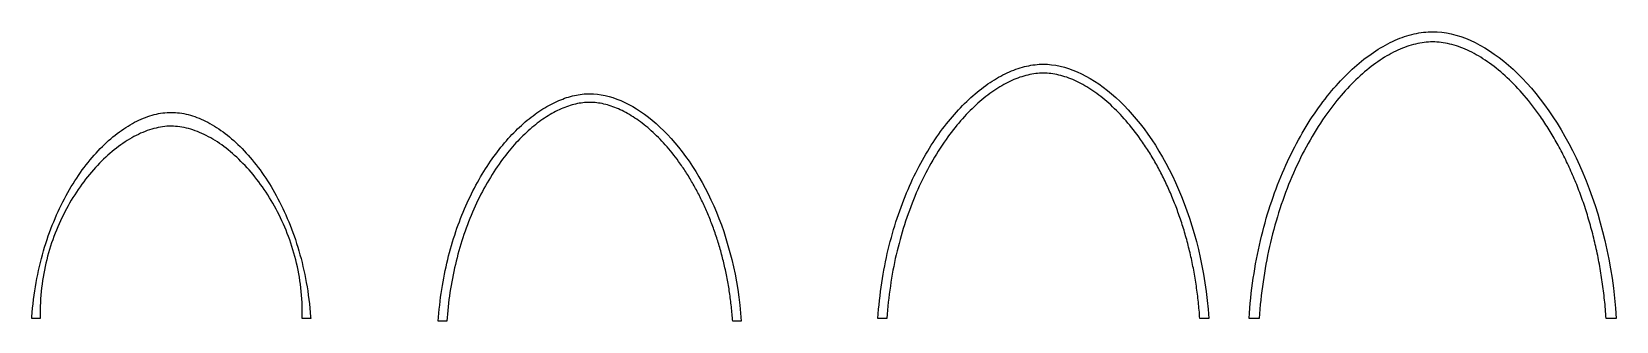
# Model space of a CAD drawing. Extents: x 57 to 189, y -88 to -29.
# Drawn here: x 113.9 to 123.56, y -59.41 to -57.65 of the extents above; entities that cross this region are included whole.
import ezdxf

# ---------------------------------------------------------------- set-up
doc = ezdxf.new("R2010")
doc.units = 0
doc.layers.add('NAILERS', color=18, linetype='CONTINUOUS')

msp = doc.modelspace()

# ---------------------------------------------------------------- linework, layer by layer
at = {"layer": 'NAILERS'}
for points in [[(123.5565, -59.3924), (123.5564, -59.3924), (123.5562, -59.3924), (123.5558, -59.3924), (123.5554, -59.3924), (123.5548, -59.3924), (123.554, -59.3924), (123.5532, -59.3924), (123.5522, -59.3924), (123.5512, -59.3924), (123.55, -59.3924), (123.5488, -59.3924), (123.5475, -59.3924), (123.5461, -59.3924), (123.5446, -59.3924), (123.5431, -59.3924), (123.5415, -59.3924), (123.5398, -59.3924), (123.5381, -59.3924), (123.5364, -59.3924), (123.5346, -59.3924), (123.5328, -59.3924), (123.531, -59.3924), (123.5291, -59.3924), (123.5273, -59.3924), (123.5254, -59.3924), (123.5236, -59.3924), (123.5217, -59.3924), (123.5198, -59.3924), (123.518, -59.3924), (123.5162, -59.3924), (123.5144, -59.3924), (123.5127, -59.3924), (123.511, -59.3924), (123.5094, -59.3924), (123.5078, -59.3924), (123.5062, -59.3924), (123.5048, -59.3924), (123.5034, -59.3924), (123.502, -59.3924), (123.5008, -59.3924), (123.4997, -59.3924), (123.4986, -59.3924), (123.4977, -59.3924), (123.4968, -59.3924), (123.4961, -59.3924), (123.4955, -59.3924), (123.495, -59.3924), (123.4946, -59.3924), (123.4944, -59.3924), (123.4943, -59.3924), (123.4934, -59.3783), (123.4924, -59.3643), (123.4913, -59.3503), (123.4901, -59.3363), (123.4889, -59.3223), (123.4876, -59.3084), (123.4863, -59.2945), (123.4849, -59.2806), (123.4834, -59.2667), (123.4818, -59.2528), (123.4802, -59.239), (123.4785, -59.2252), (123.4768, -59.2114), (123.475, -59.1977), (123.4731, -59.184), (123.4712, -59.1703), (123.4692, -59.1566), (123.4671, -59.143), (123.465, -59.1294), (123.4628, -59.1158), (123.4605, -59.1022), (123.4582, -59.0887), (123.4558, -59.0752), (123.4534, -59.0617), (123.4508, -59.0483), (123.4483, -59.0349), (123.4456, -59.0215), (123.4429, -59.0082), (123.4402, -58.9949), (123.4373, -58.9816), (123.4345, -58.9684), (123.4315, -58.9552), (123.4285, -58.942), (123.4254, -58.9289), (123.4223, -58.9158), (123.4191, -58.9027), (123.4158, -58.8897), (123.4125, -58.8767), (123.4091, -58.8637), (123.4057, -58.8508), (123.4022, -58.8379), (123.3986, -58.8251), (123.395, -58.8123), (123.3913, -58.7995), (123.3876, -58.7868), (123.3838, -58.7741), (123.3799, -58.7615), (123.376, -58.7489), (123.372, -58.7363), (123.368, -58.7238), (123.3639, -58.7113), (123.3597, -58.6989), (123.3555, -58.6865), (123.3513, -58.6742), (123.3469, -58.6619), (123.3425, -58.6496), (123.3381, -58.6374), (123.3336, -58.6253), (123.329, -58.6132), (123.3244, -58.6011), (123.3197, -58.5891), (123.315, -58.5771), (123.3102, -58.5652), (123.3053, -58.5533), (123.3004, -58.5415), (123.2955, -58.5297), (123.2904, -58.518), (123.2854, -58.5063), (123.2802, -58.4947), (123.275, -58.4831), (123.2698, -58.4716), (123.2645, -58.4602), (123.2591, -58.4487), (123.2537, -58.4374), (123.2483, -58.4261), (123.2427, -58.4148), (123.2372, -58.4036), (123.2315, -58.3925), (123.2258, -58.3814), (123.2201, -58.3704), (123.2143, -58.3594), (123.2085, -58.3485), (123.2026, -58.3376), (123.1966, -58.3268), (123.1906, -58.3161), (123.1845, -58.3054), (123.1784, -58.2948), (123.1722, -58.2842), (123.166, -58.2737), (123.1597, -58.2632), (123.1534, -58.2529), (123.147, -58.2425), (123.1406, -58.2323), (123.1341, -58.2221), (123.1276, -58.2119), (123.121, -58.2019), (123.1144, -58.1918), (123.1077, -58.1819), (123.1009, -58.172), (123.0941, -58.1622), (123.0821, -58.1452), (123.0701, -58.1286), (123.0579, -58.1122), (123.0456, -58.0961), (123.0332, -58.0802), (123.0207, -58.0647), (123.0081, -58.0495), (122.9955, -58.0345), (122.9827, -58.0199), (122.9699, -58.0055), (122.957, -57.9914), (122.9441, -57.9777), (122.931, -57.9643), (122.9179, -57.9511), (122.9048, -57.9383), (122.8916, -57.9258), (122.8783, -57.9136), (122.865, -57.9018), (122.8517, -57.8902), (122.8383, -57.879), (122.8249, -57.8681), (122.8114, -57.8576), (122.7979, -57.8473), (122.7844, -57.8375), (122.7709, -57.8279), (122.7573, -57.8187), (122.7437, -57.8098), (122.7302, -57.8013), (122.7166, -57.7932), (122.703, -57.7854), (122.6894, -57.7779), (122.6759, -57.7708), (122.6623, -57.7641), (122.6487, -57.7577), (122.6352, -57.7517), (122.6217, -57.746), (122.6082, -57.7408), (122.5948, -57.7359), (122.5813, -57.7314), (122.5679, -57.7272), (122.5546, -57.7235), (122.5413, -57.7201), (122.528, -57.7171), (122.5148, -57.7145), (122.5017, -57.7123), (122.4886, -57.7105), (122.4756, -57.7091), (122.4626, -57.7081), (122.4497, -57.7075), (122.4369, -57.7073), (122.4241, -57.7075), (122.4112, -57.7081), (122.3983, -57.7091), (122.3852, -57.7105), (122.3722, -57.7123), (122.359, -57.7145), (122.3458, -57.7171), (122.3326, -57.7201), (122.3192, -57.7235), (122.3059, -57.7272), (122.2925, -57.7314), (122.2791, -57.7359), (122.2656, -57.7408), (122.2521, -57.746), (122.2386, -57.7517), (122.2251, -57.7577), (122.2116, -57.7641), (122.198, -57.7708), (122.1844, -57.7779), (122.1708, -57.7854), (122.1573, -57.7932), (122.1437, -57.8013), (122.1301, -57.8098), (122.1165, -57.8187), (122.103, -57.8279), (122.0895, -57.8375), (122.0759, -57.8473), (122.0625, -57.8576), (122.049, -57.8681), (122.0356, -57.879), (122.0222, -57.8902), (122.0088, -57.9018), (121.9955, -57.9136), (121.9823, -57.9258), (121.969, -57.9383), (121.9559, -57.9511), (121.9428, -57.9643), (121.9298, -57.9777), (121.9168, -57.9914), (121.9039, -58.0055), (121.8911, -58.0199), (121.8784, -58.0345), (121.8657, -58.0495), (121.8531, -58.0647), (121.8406, -58.0802), (121.8283, -58.0961), (121.816, -58.1122), (121.8038, -58.1286), (121.7917, -58.1452), (121.7797, -58.1622), (121.7662, -58.1819), (121.7529, -58.2019), (121.7397, -58.2221), (121.7268, -58.2425), (121.7141, -58.2632), (121.7016, -58.2842), (121.6893, -58.3054), (121.6772, -58.3268), (121.6654, -58.3485), (121.6537, -58.3704), (121.6423, -58.3925), (121.6311, -58.4148), (121.6201, -58.4374), (121.6094, -58.4602), (121.5988, -58.4831), (121.5885, -58.5063), (121.5784, -58.5297), (121.5685, -58.5533), (121.5589, -58.5771), (121.5495, -58.6011), (121.5403, -58.6253), (121.5313, -58.6497), (121.5226, -58.6742), (121.5141, -58.6989), (121.5059, -58.7238), (121.4978, -58.7489), (121.4901, -58.7741), (121.4825, -58.7995), (121.4752, -58.8251), (121.4682, -58.8508), (121.4613, -58.8767), (121.4548, -58.9027), (121.4484, -58.9289), (121.4423, -58.9552), (121.4365, -58.9816), (121.4309, -59.0082), (121.4256, -59.0349), (121.4205, -59.0617), (121.4157, -59.0887), (121.4111, -59.1158), (121.4067, -59.143), (121.4027, -59.1703), (121.3989, -59.1977), (121.3953, -59.2252), (121.392, -59.2528), (121.389, -59.2806), (121.3862, -59.3084), (121.3837, -59.3363), (121.3814, -59.3643), (121.3795, -59.3924), (121.3794, -59.3924), (121.3792, -59.3924), (121.3788, -59.3924), (121.3783, -59.3924), (121.3777, -59.3924), (121.377, -59.3924), (121.3761, -59.3924), (121.3752, -59.3924), (121.3741, -59.3924), (121.373, -59.3924), (121.3718, -59.3924), (121.3704, -59.3924), (121.369, -59.3924), (121.3676, -59.3924), (121.366, -59.3924), (121.3644, -59.3924), (121.3628, -59.3924), (121.3611, -59.3924), (121.3594, -59.3924), (121.3576, -59.3924), (121.3558, -59.3924), (121.3539, -59.3924), (121.3521, -59.3924), (121.3502, -59.3924), (121.3484, -59.3924), (121.3465, -59.3924), (121.3447, -59.3924), (121.3428, -59.3924), (121.341, -59.3924), (121.3392, -59.3924), (121.3374, -59.3924), (121.3357, -59.3924), (121.334, -59.3924), (121.3323, -59.3924), (121.3307, -59.3924), (121.3292, -59.3924), (121.3277, -59.3924), (121.3263, -59.3924), (121.325, -59.3924), (121.3238, -59.3924), (121.3226, -59.3924), (121.3216, -59.3924), (121.3206, -59.3924), (121.3198, -59.3924), (121.319, -59.3924), (121.3184, -59.3924), (121.3179, -59.3924), (121.3176, -59.3924), (121.3174, -59.3924), (121.3173, -59.3924), (121.3195, -59.3611), (121.322, -59.33), (121.3248, -59.2992), (121.3279, -59.2686), (121.3313, -59.2382), (121.335, -59.208), (121.339, -59.178), (121.3433, -59.1482), (121.3478, -59.1187), (121.3526, -59.0894), (121.3577, -59.0603), (121.3631, -59.0314), (121.3687, -59.0028), (121.3746, -58.9744), (121.3808, -58.9463), (121.3872, -58.9184), (121.3939, -58.8907), (121.4008, -58.8633), (121.4079, -58.8361), (121.4153, -58.8091), (121.4229, -58.7824), (121.4308, -58.756), (121.4389, -58.7298), (121.4472, -58.7039), (121.4557, -58.6782), (121.4644, -58.6528), (121.4734, -58.6277), (121.4825, -58.6028), (121.4919, -58.5782), (121.5015, -58.5538), (121.5112, -58.5298), (121.5212, -58.506), (121.5313, -58.4824), (121.5416, -58.4592), (121.5521, -58.4362), (121.5628, -58.4135), (121.5737, -58.3911), (121.5847, -58.369), (121.5959, -58.3472), (121.6072, -58.3256), (121.6187, -58.3044), (121.6304, -58.2834), (121.6422, -58.2628), (121.6541, -58.2424), (121.6662, -58.2223), (121.6785, -58.2026), (121.6908, -58.1831), (121.7033, -58.164), (121.716, -58.1451), (121.7287, -58.1266), (121.7416, -58.1084), (121.7546, -58.0905), (121.7677, -58.0729), (121.7809, -58.0557), (121.7942, -58.0388), (121.8076, -58.0222), (121.8211, -58.0059), (121.8347, -57.9899), (121.8483, -57.9743), (121.8621, -57.959), (121.8759, -57.9441), (121.8899, -57.9294), (121.9038, -57.9152), (121.9179, -57.9012), (121.932, -57.8876), (121.9462, -57.8744), (121.9605, -57.8615), (121.9747, -57.8489), (121.9891, -57.8367), (122.0035, -57.8249), (122.0179, -57.8134), (122.0324, -57.8023), (122.0469, -57.7915), (122.0614, -57.7811), (122.076, -57.7711), (122.0905, -57.7614), (122.1051, -57.7521), (122.1197, -57.7432), (122.1344, -57.7346), (122.149, -57.7264), (122.1636, -57.7186), (122.1782, -57.7112), (122.1929, -57.7042), (122.2075, -57.6975), (122.2221, -57.6913), (122.2367, -57.6854), (122.2512, -57.6799), (122.2658, -57.6748), (122.2803, -57.6701), (122.2947, -57.6658), (122.3092, -57.6619), (122.3236, -57.6584), (122.338, -57.6553), (122.3523, -57.6526), (122.3665, -57.6503), (122.3807, -57.6485), (122.3949, -57.647), (122.409, -57.6459), (122.423, -57.6453), (122.4369, -57.6451), (122.4649, -57.6459), (122.4931, -57.6485), (122.5216, -57.6526), (122.5502, -57.6584), (122.5791, -57.6658), (122.6081, -57.6748), (122.6372, -57.6854), (122.6663, -57.6975), (122.6956, -57.7112), (122.7248, -57.7264), (122.7541, -57.7432), (122.7833, -57.7614), (122.8124, -57.7811), (122.8414, -57.8023), (122.8703, -57.8249), (122.8991, -57.8489), (122.9276, -57.8744), (122.9559, -57.9012), (122.9839, -57.9294), (123.0117, -57.959), (123.0391, -57.9899), (123.0662, -58.0221), (123.0929, -58.0557), (123.1192, -58.0905), (123.1451, -58.1266), (123.1704, -58.164), (123.1953, -58.2026), (123.2196, -58.2424), (123.2434, -58.2834), (123.2666, -58.3256), (123.2891, -58.369), (123.311, -58.4135), (123.3322, -58.4592), (123.3526, -58.506), (123.3723, -58.5538), (123.3912, -58.6028), (123.4094, -58.6528), (123.4266, -58.7039), (123.443, -58.756), (123.4585, -58.8091), (123.473, -58.8632), (123.4866, -58.9183), (123.4991, -58.9744), (123.5107, -59.0314), (123.5212, -59.0894), (123.5305, -59.1482), (123.5388, -59.2079), (123.5459, -59.2686), (123.5518, -59.33)], [(121.0719, -59.3924), (121.0718, -59.3924), (121.0716, -59.3924), (121.0713, -59.3924), (121.0709, -59.3924), (121.0703, -59.3924), (121.0697, -59.3924), (121.069, -59.3924), (121.0681, -59.3924), (121.0672, -59.3924), (121.0662, -59.3924), (121.0651, -59.3924), (121.0639, -59.3924), (121.0627, -59.3924), (121.0614, -59.3924), (121.0601, -59.3924), (121.0587, -59.3924), (121.0572, -59.3924), (121.0557, -59.3924), (121.0542, -59.3924), (121.0526, -59.3924), (121.0511, -59.3924), (121.0494, -59.3924), (121.0478, -59.3924), (121.0462, -59.3924), (121.0446, -59.3924), (121.0429, -59.3924), (121.0413, -59.3924), (121.0397, -59.3924), (121.0381, -59.3924), (121.0365, -59.3924), (121.0349, -59.3924), (121.0334, -59.3924), (121.0319, -59.3924), (121.0304, -59.3924), (121.029, -59.3924), (121.0277, -59.3924), (121.0264, -59.3924), (121.0252, -59.3924), (121.024, -59.3924), (121.0229, -59.3924), (121.0219, -59.3924), (121.021, -59.3924), (121.0202, -59.3924), (121.0194, -59.3924), (121.0188, -59.3924), (121.0182, -59.3924), (121.0178, -59.3924), (121.0175, -59.3924), (121.0173, -59.3924), (121.0172, -59.3924), (121.0164, -59.3799), (121.0155, -59.3675), (121.0145, -59.3551), (121.0134, -59.3427), (121.0123, -59.3303), (121.0112, -59.3179), (121.01, -59.3056), (121.0087, -59.2932), (121.0073, -59.2809), (121.0059, -59.2687), (121.0045, -59.2564), (121.003, -59.2442), (121.0014, -59.232), (120.9998, -59.2198), (120.9981, -59.2076), (120.9963, -59.1955), (120.9945, -59.1834), (120.9927, -59.1713), (120.9907, -59.1592), (120.9888, -59.1471), (120.9867, -59.1351), (120.9846, -59.1231), (120.9825, -59.1112), (120.9803, -59.0992), (120.978, -59.0873), (120.9757, -59.0754), (120.9733, -59.0636), (120.9709, -59.0518), (120.9684, -59.04), (120.9659, -59.0282), (120.9633, -59.0165), (120.9606, -59.0048), (120.9579, -58.9931), (120.9551, -58.9814), (120.9523, -58.9698), (120.9494, -58.9582), (120.9465, -58.9467), (120.9435, -58.9352), (120.9405, -58.9237), (120.9374, -58.9122), (120.9342, -58.9008), (120.931, -58.8894), (120.9277, -58.8781), (120.9244, -58.8668), (120.9211, -58.8555), (120.9176, -58.8443), (120.9142, -58.8331), (120.9106, -58.8219), (120.907, -58.8108), (120.9034, -58.7997), (120.8997, -58.7886), (120.896, -58.7776), (120.8922, -58.7666), (120.8883, -58.7557), (120.8844, -58.7448), (120.8805, -58.7339), (120.8765, -58.7231), (120.8724, -58.7123), (120.8683, -58.7016), (120.8641, -58.6909), (120.8599, -58.6802), (120.8557, -58.6696), (120.8513, -58.659), (120.847, -58.6485), (120.8425, -58.638), (120.8381, -58.6276), (120.8336, -58.6172), (120.829, -58.6068), (120.8244, -58.5965), (120.8197, -58.5863), (120.815, -58.576), (120.8102, -58.5659), (120.8054, -58.5557), (120.8005, -58.5457), (120.7956, -58.5356), (120.7906, -58.5257), (120.7856, -58.5157), (120.7805, -58.5059), (120.7754, -58.496), (120.7702, -58.4862), (120.765, -58.4765), (120.7597, -58.4668), (120.7544, -58.4572), (120.749, -58.4476), (120.7436, -58.4381), (120.7382, -58.4286), (120.7327, -58.4192), (120.7271, -58.4098), (120.7215, -58.4005), (120.7158, -58.3913), (120.7101, -58.382), (120.7044, -58.3729), (120.6986, -58.3638), (120.6928, -58.3547), (120.6869, -58.3458), (120.6809, -58.3368), (120.675, -58.328), (120.6689, -58.3191), (120.6629, -58.3104), (120.6567, -58.3017), (120.6459, -58.2866), (120.635, -58.2718), (120.624, -58.2573), (120.613, -58.243), (120.6018, -58.2289), (120.5905, -58.2151), (120.5792, -58.2016), (120.5678, -58.1883), (120.5563, -58.1753), (120.5447, -58.1626), (120.5331, -58.1501), (120.5214, -58.1379), (120.5096, -58.1259), (120.4978, -58.1143), (120.486, -58.1029), (120.474, -58.0918), (120.4621, -58.081), (120.4501, -58.0705), (120.438, -58.0602), (120.4259, -58.0503), (120.4138, -58.0406), (120.4017, -58.0312), (120.3895, -58.0221), (120.3773, -58.0134), (120.3651, -58.0049), (120.3528, -57.9967), (120.3406, -57.9889), (120.3283, -57.9813), (120.3161, -57.9741), (120.3038, -57.9671), (120.2916, -57.9605), (120.2793, -57.9542), (120.2671, -57.9482), (120.2548, -57.9426), (120.2426, -57.9372), (120.2304, -57.9322), (120.2183, -57.9276), (120.2061, -57.9232), (120.194, -57.9192), (120.1819, -57.9155), (120.1698, -57.9122), (120.1578, -57.9092), (120.1459, -57.9065), (120.1339, -57.9042), (120.1221, -57.9023), (120.1102, -57.9007), (120.0985, -57.8994), (120.0868, -57.8985), (120.0751, -57.898), (120.0636, -57.8978), (120.052, -57.898), (120.0404, -57.8985), (120.0287, -57.8994), (120.0169, -57.9007), (120.0051, -57.9023), (119.9932, -57.9042), (119.9813, -57.9065), (119.9693, -57.9092), (119.9573, -57.9122), (119.9452, -57.9155), (119.9331, -57.9192), (119.921, -57.9232), (119.9089, -57.9276), (119.8967, -57.9322), (119.8845, -57.9372), (119.8723, -57.9426), (119.86, -57.9482), (119.8478, -57.9542), (119.8355, -57.9605), (119.8233, -57.9671), (119.811, -57.9741), (119.7988, -57.9813), (119.7865, -57.9889), (119.7743, -57.9967), (119.762, -58.0049), (119.7498, -58.0134), (119.7376, -58.0221), (119.7254, -58.0312), (119.7133, -58.0406), (119.7012, -58.0503), (119.6891, -58.0602), (119.677, -58.0705), (119.665, -58.081), (119.6531, -58.0918), (119.6411, -58.1029), (119.6293, -58.1143), (119.6175, -58.1259), (119.6057, -58.1379), (119.594, -58.1501), (119.5824, -58.1626), (119.5708, -58.1753), (119.5593, -58.1883), (119.5479, -58.2016), (119.5366, -58.2151), (119.5253, -58.2289), (119.5141, -58.243), (119.503, -58.2573), (119.4921, -58.2718), (119.4812, -58.2866), (119.4704, -58.3017), (119.4582, -58.3191), (119.4461, -58.3368), (119.4343, -58.3548), (119.4227, -58.3729), (119.4112, -58.3913), (119.4, -58.4098), (119.3889, -58.4286), (119.378, -58.4476), (119.3674, -58.4668), (119.3569, -58.4863), (119.3466, -58.5059), (119.3365, -58.5257), (119.3266, -58.5457), (119.3169, -58.5659), (119.3074, -58.5863), (119.2981, -58.6068), (119.289, -58.6276), (119.2801, -58.6485), (119.2714, -58.6696), (119.263, -58.6909), (119.2547, -58.7123), (119.2466, -58.7339), (119.2388, -58.7557), (119.2311, -58.7776), (119.2237, -58.7997), (119.2165, -58.8219), (119.2095, -58.8443), (119.2027, -58.8668), (119.1961, -58.8894), (119.1897, -58.9122), (119.1836, -58.9352), (119.1777, -58.9583), (119.172, -58.9814), (119.1665, -59.0048), (119.1612, -59.0282), (119.1562, -59.0518), (119.1514, -59.0755), (119.1468, -59.0993), (119.1425, -59.1232), (119.1383, -59.1472), (119.1344, -59.1713), (119.1308, -59.1955), (119.1273, -59.2198), (119.1241, -59.2442), (119.1211, -59.2687), (119.1184, -59.2933), (119.1159, -59.3179), (119.1137, -59.3427), (119.1116, -59.3675), (119.1098, -59.3924), (119.1098, -59.3924), (119.1096, -59.3924), (119.1093, -59.3924), (119.1089, -59.3924), (119.1083, -59.3924), (119.1077, -59.3924), (119.1069, -59.3924), (119.1061, -59.3924), (119.1052, -59.3924), (119.1042, -59.3924), (119.1031, -59.3924), (119.1019, -59.3924), (119.1007, -59.3924), (119.0994, -59.3924), (119.098, -59.3924), (119.0966, -59.3924), (119.0952, -59.3924), (119.0937, -59.3924), (119.0922, -59.3924), (119.0906, -59.3924), (119.089, -59.3924), (119.0874, -59.3924), (119.0858, -59.3924), (119.0842, -59.3924), (119.0825, -59.3924), (119.0809, -59.3924), (119.0793, -59.3924), (119.0776, -59.3924), (119.076, -59.3924), (119.0745, -59.3924), (119.0729, -59.3924), (119.0714, -59.3924), (119.0699, -59.3924), (119.0684, -59.3924), (119.067, -59.3924), (119.0657, -59.3924), (119.0644, -59.3924), (119.0632, -59.3924), (119.062, -59.3924), (119.0609, -59.3924), (119.0599, -59.3924), (119.059, -59.3924), (119.0581, -59.3924), (119.0574, -59.3924), (119.0568, -59.3924), (119.0562, -59.3924), (119.0558, -59.3924), (119.0555, -59.3924), (119.0553, -59.3924), (119.0552, -59.3924), (119.0572, -59.3646), (119.0595, -59.3371), (119.062, -59.3098), (119.0648, -59.2826), (119.0678, -59.2556), (119.0712, -59.2288), (119.0748, -59.2023), (119.0786, -59.1759), (119.0827, -59.1497), (119.0871, -59.1237), (119.0917, -59.0979), (119.0965, -59.0723), (119.1016, -59.0469), (119.1069, -59.0218), (119.1124, -58.9968), (119.1182, -58.9721), (119.1242, -58.9475), (119.1304, -58.9232), (119.1369, -58.8991), (119.1435, -58.8752), (119.1504, -58.8516), (119.1575, -58.8281), (119.1647, -58.8049), (119.1722, -58.7819), (119.1799, -58.7592), (119.1878, -58.7366), (119.1958, -58.7143), (119.2041, -58.6923), (119.2125, -58.6705), (119.2211, -58.6489), (119.2299, -58.6275), (119.2389, -58.6064), (119.248, -58.5856), (119.2573, -58.5649), (119.2667, -58.5446), (119.2764, -58.5245), (119.2861, -58.5046), (119.2961, -58.485), (119.3061, -58.4656), (119.3164, -58.4465), (119.3267, -58.4277), (119.3372, -58.4091), (119.3479, -58.3908), (119.3586, -58.3727), (119.3695, -58.3549), (119.3805, -58.3374), (119.3917, -58.3202), (119.4029, -58.3032), (119.4143, -58.2865), (119.4258, -58.2701), (119.4374, -58.2539), (119.4491, -58.2381), (119.4609, -58.2225), (119.4727, -58.2072), (119.4847, -58.1922), (119.4968, -58.1775), (119.509, -58.163), (119.5212, -58.1489), (119.5335, -58.135), (119.5459, -58.1215), (119.5584, -58.1082), (119.5709, -58.0953), (119.5835, -58.0826), (119.5962, -58.0702), (119.6089, -58.0582), (119.6217, -58.0465), (119.6345, -58.035), (119.6474, -58.0239), (119.6603, -58.0131), (119.6732, -58.0026), (119.6862, -57.9924), (119.6992, -57.9825), (119.7123, -57.973), (119.7254, -57.9638), (119.7385, -57.9549), (119.7516, -57.9463), (119.7648, -57.938), (119.7779, -57.9301), (119.7911, -57.9225), (119.8043, -57.9153), (119.8174, -57.9084), (119.8306, -57.9018), (119.8438, -57.8956), (119.8569, -57.8897), (119.8701, -57.8841), (119.8832, -57.8789), (119.8963, -57.874), (119.9094, -57.8695), (119.9225, -57.8653), (119.9355, -57.8615), (119.9485, -57.8581), (119.9615, -57.855), (119.9745, -57.8522), (119.9873, -57.8498), (120.0002, -57.8478), (120.013, -57.8461), (120.0257, -57.8448), (120.0384, -57.8439), (120.051, -57.8434), (120.0636, -57.8432), (120.0887, -57.8439), (120.1142, -57.8461), (120.1398, -57.8498), (120.1656, -57.855), (120.1916, -57.8615), (120.2177, -57.8695), (120.2439, -57.8789), (120.2702, -57.8897), (120.2965, -57.9018), (120.3229, -57.9153), (120.3492, -57.9301), (120.3755, -57.9463), (120.4017, -57.9638), (120.4279, -57.9825), (120.4539, -58.0026), (120.4798, -58.0239), (120.5055, -58.0464), (120.531, -58.0702), (120.5562, -58.0953), (120.5812, -58.1215), (120.6059, -58.1489), (120.6303, -58.1775), (120.6544, -58.2072), (120.678, -58.2381), (120.7013, -58.2701), (120.7242, -58.3032), (120.7466, -58.3374), (120.7685, -58.3727), (120.7899, -58.4091), (120.8107, -58.4465), (120.831, -58.485), (120.8507, -58.5245), (120.8698, -58.5649), (120.8882, -58.6064), (120.906, -58.6489), (120.923, -58.6923), (120.9393, -58.7366), (120.9549, -58.7819), (120.9697, -58.8281), (120.9836, -58.8752), (120.9967, -58.9232), (121.0089, -58.9721), (121.0202, -59.0218), (121.0306, -59.0723), (121.04, -59.1237), (121.0485, -59.1759), (121.0559, -59.2288), (121.0623, -59.2826), (121.0676, -59.3371)], [(118.222, -59.4101), (118.2219, -59.4101), (118.2217, -59.4101), (118.2214, -59.4101), (118.221, -59.4101), (118.2205, -59.4101), (118.2199, -59.4101), (118.2192, -59.4101), (118.2184, -59.4101), (118.2175, -59.4101), (118.2165, -59.4101), (118.2155, -59.4101), (118.2144, -59.4101), (118.2132, -59.4101), (118.212, -59.4101), (118.2107, -59.4101), (118.2093, -59.4101), (118.2079, -59.4101), (118.2065, -59.4101), (118.205, -59.4101), (118.2035, -59.4101), (118.202, -59.4101), (118.2005, -59.4101), (118.1989, -59.4101), (118.1974, -59.4101), (118.1958, -59.4101), (118.1942, -59.4101), (118.1927, -59.4101), (118.1911, -59.4101), (118.1896, -59.4101), (118.188, -59.4101), (118.1865, -59.4101), (118.1851, -59.4101), (118.1837, -59.4101), (118.1823, -59.4101), (118.1809, -59.4101), (118.1796, -59.4101), (118.1784, -59.4101), (118.1772, -59.4101), (118.1761, -59.4101), (118.1751, -59.4101), (118.1741, -59.4101), (118.1732, -59.4101), (118.1724, -59.4101), (118.1717, -59.4101), (118.1711, -59.4101), (118.1706, -59.4101), (118.1702, -59.4101), (118.1699, -59.4101), (118.1697, -59.4101), (118.1696, -59.4101), (118.1688, -59.399), (118.168, -59.3879), (118.1671, -59.3768), (118.1661, -59.3657), (118.1651, -59.3547), (118.1641, -59.3436), (118.163, -59.3326), (118.1618, -59.3216), (118.1606, -59.3106), (118.1593, -59.2997), (118.158, -59.2887), (118.1566, -59.2778), (118.1551, -59.2669), (118.1536, -59.256), (118.1521, -59.2451), (118.1505, -59.2343), (118.1489, -59.2235), (118.1472, -59.2127), (118.1454, -59.2019), (118.1436, -59.1912), (118.1417, -59.1804), (118.1398, -59.1697), (118.1379, -59.159), (118.1358, -59.1484), (118.1338, -59.1377), (118.1316, -59.1271), (118.1295, -59.1165), (118.1273, -59.106), (118.125, -59.0955), (118.1226, -59.085), (118.1203, -59.0745), (118.1178, -59.064), (118.1154, -59.0536), (118.1128, -59.0432), (118.1103, -59.0328), (118.1076, -59.0225), (118.1049, -59.0122), (118.1022, -59.0019), (118.0994, -58.9916), (118.0966, -58.9814), (118.0937, -58.9712), (118.0908, -58.9611), (118.0878, -58.9509), (118.0848, -58.9408), (118.0817, -58.9308), (118.0786, -58.9207), (118.0754, -58.9107), (118.0722, -58.9007), (118.0689, -58.8908), (118.0656, -58.8809), (118.0622, -58.871), (118.0588, -58.8612), (118.0553, -58.8514), (118.0518, -58.8416), (118.0482, -58.8319), (118.0446, -58.8222), (118.0409, -58.8125), (118.0372, -58.8029), (118.0335, -58.7933), (118.0297, -58.7837), (118.0258, -58.7742), (118.0219, -58.7648), (118.018, -58.7553), (118.014, -58.7459), (118.01, -58.7366), (118.0059, -58.7272), (118.0017, -58.718), (117.9976, -58.7087), (117.9933, -58.6995), (117.9891, -58.6904), (117.9848, -58.6812), (117.9804, -58.6722), (117.976, -58.6631), (117.9715, -58.6541), (117.967, -58.6452), (117.9625, -58.6363), (117.9579, -58.6274), (117.9533, -58.6186), (117.9486, -58.6098), (117.9439, -58.6011), (117.9391, -58.5924), (117.9343, -58.5837), (117.9294, -58.5751), (117.9245, -58.5666), (117.9196, -58.5581), (117.9146, -58.5496), (117.9095, -58.5412), (117.9045, -58.5328), (117.8993, -58.5245), (117.8942, -58.5163), (117.889, -58.508), (117.8837, -58.4999), (117.8784, -58.4917), (117.8731, -58.4837), (117.8677, -58.4756), (117.8623, -58.4677), (117.8568, -58.4597), (117.8513, -58.4519), (117.8458, -58.444), (117.8402, -58.4363), (117.8303, -58.4228), (117.8204, -58.4096), (117.8103, -58.3966), (117.8002, -58.3838), (117.79, -58.3713), (117.7797, -58.359), (117.7693, -58.3469), (117.7589, -58.335), (117.7484, -58.3234), (117.7378, -58.3121), (117.7272, -58.3009), (117.7165, -58.29), (117.7058, -58.2794), (117.695, -58.269), (117.6842, -58.2588), (117.6733, -58.2489), (117.6624, -58.2392), (117.6514, -58.2298), (117.6404, -58.2207), (117.6294, -58.2118), (117.6183, -58.2032), (117.6072, -58.1948), (117.5961, -58.1867), (117.5849, -58.1789), (117.5738, -58.1713), (117.5626, -58.164), (117.5514, -58.157), (117.5402, -58.1502), (117.529, -58.1438), (117.5178, -58.1376), (117.5066, -58.1317), (117.4954, -58.1261), (117.4843, -58.1207), (117.4731, -58.1157), (117.4619, -58.1109), (117.4508, -58.1064), (117.4397, -58.1023), (117.4286, -58.0984), (117.4175, -58.0948), (117.4065, -58.0915), (117.3955, -58.0885), (117.3845, -58.0859), (117.3736, -58.0835), (117.3627, -58.0814), (117.3518, -58.0797), (117.341, -58.0783), (117.3303, -58.0771), (117.3196, -58.0763), (117.309, -58.0759), (117.2984, -58.0757), (117.2878, -58.0759), (117.2772, -58.0763), (117.2665, -58.0771), (117.2558, -58.0783), (117.245, -58.0797), (117.2341, -58.0814), (117.2232, -58.0835), (117.2123, -58.0859), (117.2013, -58.0885), (117.1903, -58.0915), (117.1793, -58.0948), (117.1682, -58.0984), (117.1571, -58.1023), (117.146, -58.1064), (117.1348, -58.1109), (117.1237, -58.1157), (117.1125, -58.1207), (117.1013, -58.1261), (117.0901, -58.1317), (117.0789, -58.1376), (117.0677, -58.1438), (117.0565, -58.1502), (117.0454, -58.157), (117.0342, -58.164), (117.023, -58.1713), (117.0118, -58.1789), (117.0007, -58.1867), (116.9896, -58.1948), (116.9785, -58.2032), (116.9674, -58.2118), (116.9564, -58.2207), (116.9454, -58.2298), (116.9344, -58.2392), (116.9235, -58.2489), (116.9126, -58.2588), (116.9018, -58.269), (116.891, -58.2794), (116.8802, -58.29), (116.8695, -58.3009), (116.8589, -58.3121), (116.8484, -58.3234), (116.8379, -58.335), (116.8274, -58.3469), (116.8171, -58.359), (116.8068, -58.3713), (116.7966, -58.3838), (116.7865, -58.3966), (116.7764, -58.4096), (116.7665, -58.4228), (116.7566, -58.4363), (116.7455, -58.4519), (116.7345, -58.4677), (116.7237, -58.4837), (116.7131, -58.4999), (116.7026, -58.5162), (116.6923, -58.5328), (116.6822, -58.5496), (116.6723, -58.5666), (116.6625, -58.5837), (116.6529, -58.6011), (116.6435, -58.6186), (116.6343, -58.6363), (116.6253, -58.6541), (116.6164, -58.6722), (116.6077, -58.6904), (116.5992, -58.7087), (116.5909, -58.7272), (116.5828, -58.7459), (116.5749, -58.7648), (116.5671, -58.7837), (116.5596, -58.8029), (116.5522, -58.8222), (116.545, -58.8416), (116.538, -58.8612), (116.5312, -58.8809), (116.5246, -58.9007), (116.5182, -58.9207), (116.512, -58.9408), (116.506, -58.961), (116.5002, -58.9814), (116.4946, -59.0019), (116.4892, -59.0225), (116.484, -59.0432), (116.479, -59.064), (116.4742, -59.0849), (116.4696, -59.106), (116.4652, -59.1271), (116.461, -59.1484), (116.457, -59.1697), (116.4532, -59.1912), (116.4496, -59.2127), (116.4463, -59.2343), (116.4431, -59.256), (116.4402, -59.2778), (116.4375, -59.2997), (116.435, -59.3216), (116.4327, -59.3436), (116.4306, -59.3657), (116.4288, -59.3879), (116.4272, -59.4101), (116.4271, -59.4101), (116.4269, -59.4101), (116.4266, -59.4101), (116.4262, -59.4101), (116.4257, -59.4101), (116.4251, -59.4101), (116.4244, -59.4101), (116.4236, -59.4101), (116.4227, -59.4101), (116.4217, -59.4101), (116.4207, -59.4101), (116.4196, -59.4101), (116.4184, -59.4101), (116.4172, -59.4101), (116.4159, -59.4101), (116.4145, -59.4101), (116.4131, -59.4101), (116.4117, -59.4101), (116.4102, -59.4101), (116.4087, -59.4101), (116.4072, -59.4101), (116.4057, -59.4101), (116.4041, -59.4101), (116.4026, -59.4101), (116.401, -59.4101), (116.3994, -59.4101), (116.3979, -59.4101), (116.3963, -59.4101), (116.3948, -59.4101), (116.3933, -59.4101), (116.3918, -59.4101), (116.3903, -59.4101), (116.3889, -59.4101), (116.3875, -59.4101), (116.3861, -59.4101), (116.3849, -59.4101), (116.3836, -59.4101), (116.3824, -59.4101), (116.3813, -59.4101), (116.3803, -59.4101), (116.3793, -59.4101), (116.3784, -59.4101), (116.3776, -59.4101), (116.3769, -59.4101), (116.3763, -59.4101), (116.3758, -59.4101), (116.3754, -59.4101), (116.3751, -59.4101), (116.3749, -59.4101), (116.3748, -59.4101), (116.3767, -59.3853), (116.3787, -59.3607), (116.381, -59.3362), (116.3836, -59.3119), (116.3864, -59.2877), (116.3894, -59.2637), (116.3927, -59.24), (116.3963, -59.2163), (116.4, -59.1929), (116.404, -59.1696), (116.4082, -59.1465), (116.4126, -59.1236), (116.4173, -59.1009), (116.4221, -59.0784), (116.4272, -59.056), (116.4325, -59.0339), (116.438, -59.0119), (116.4437, -58.9902), (116.4496, -58.9686), (116.4557, -58.9472), (116.462, -58.926), (116.4684, -58.905), (116.4751, -58.8843), (116.482, -58.8637), (116.489, -58.8433), (116.4962, -58.8231), (116.5036, -58.8032), (116.5111, -58.7834), (116.5189, -58.7639), (116.5267, -58.7446), (116.5348, -58.7255), (116.543, -58.7066), (116.5514, -58.6879), (116.5599, -58.6694), (116.5685, -58.6512), (116.5774, -58.6332), (116.5863, -58.6154), (116.5954, -58.5979), (116.6046, -58.5805), (116.614, -58.5634), (116.6235, -58.5466), (116.6331, -58.5299), (116.6428, -58.5135), (116.6527, -58.4974), (116.6627, -58.4815), (116.6728, -58.4658), (116.683, -58.4503), (116.6933, -58.4351), (116.7037, -58.4202), (116.7142, -58.4055), (116.7248, -58.391), (116.7355, -58.3768), (116.7463, -58.3629), (116.7572, -58.3492), (116.7682, -58.3358), (116.7793, -58.3226), (116.7904, -58.3097), (116.8016, -58.297), (116.8129, -58.2846), (116.8242, -58.2725), (116.8357, -58.2606), (116.8471, -58.249), (116.8587, -58.2377), (116.8703, -58.2266), (116.8819, -58.2158), (116.8936, -58.2053), (116.9054, -58.1951), (116.9172, -58.1851), (116.929, -58.1754), (116.9409, -58.166), (116.9528, -58.1569), (116.9647, -58.1481), (116.9767, -58.1395), (116.9886, -58.1313), (117.0007, -58.1233), (117.0127, -58.1156), (117.0247, -58.1082), (117.0368, -58.1012), (117.0488, -58.0944), (117.0609, -58.0879), (117.073, -58.0817), (117.085, -58.0758), (117.0971, -58.0702), (117.1091, -58.0649), (117.1212, -58.06), (117.1332, -58.0553), (117.1452, -58.0509), (117.1572, -58.0469), (117.1692, -58.0432), (117.1811, -58.0398), (117.193, -58.0367), (117.2049, -58.0339), (117.2168, -58.0314), (117.2286, -58.0293), (117.2403, -58.0275), (117.252, -58.026), (117.2637, -58.0248), (117.2753, -58.024), (117.2869, -58.0235), (117.2984, -58.0233), (117.3214, -58.024), (117.3447, -58.026), (117.3682, -58.0293), (117.3919, -58.0339), (117.4157, -58.0398), (117.4396, -58.0469), (117.4636, -58.0553), (117.4876, -58.0649), (117.5118, -58.0758), (117.5359, -58.0879), (117.56, -58.1012), (117.5841, -58.1156), (117.6081, -58.1313), (117.6321, -58.1481), (117.6559, -58.166), (117.6796, -58.1851), (117.7032, -58.2053), (117.7265, -58.2266), (117.7496, -58.249), (117.7725, -58.2725), (117.7952, -58.297), (117.8175, -58.3226), (117.8396, -58.3492), (117.8612, -58.3768), (117.8826, -58.4055), (117.9035, -58.4351), (117.924, -58.4658), (117.9441, -58.4974), (117.9637, -58.5299), (117.9828, -58.5634), (118.0014, -58.5979), (118.0194, -58.6332), (118.0369, -58.6694), (118.0538, -58.7066), (118.07, -58.7446), (118.0857, -58.7834), (118.1006, -58.8231), (118.1148, -58.8637), (118.1283, -58.905), (118.1411, -58.9472), (118.1531, -58.9902), (118.1643, -59.0339), (118.1747, -59.0784), (118.1842, -59.1236), (118.1928, -59.1696), (118.2006, -59.2163), (118.2074, -59.2637), (118.2132, -59.3119), (118.2181, -59.3607)], [(114.7467, -58.1367), (114.7594, -58.1369), (114.7722, -58.1375), (114.7851, -58.1386), (114.798, -58.1401), (114.811, -58.1421), (114.8241, -58.1444), (114.8372, -58.1472), (114.8503, -58.1504), (114.8635, -58.154), (114.8767, -58.158), (114.89, -58.1624), (114.9033, -58.1673), (114.9166, -58.1725), (114.9299, -58.1781), (114.9432, -58.1842), (114.9566, -58.1906), (114.9699, -58.1974), (114.9832, -58.2047), (114.9965, -58.2123), (115.0099, -58.2202), (115.0231, -58.2286), (115.0364, -58.2374), (115.0496, -58.2465), (115.0628, -58.256), (115.076, -58.2659), (115.0891, -58.2761), (115.1022, -58.2867), (115.1152, -58.2977), (115.1281, -58.309), (115.141, -58.3207), (115.1538, -58.3328), (115.1665, -58.3452), (115.1792, -58.3579), (115.1918, -58.371), (115.2042, -58.3845), (115.2166, -58.3983), (115.2289, -58.4124), (115.2411, -58.4268), (115.2531, -58.4416), (115.2651, -58.4568), (115.2769, -58.4722), (115.2886, -58.488), (115.3002, -58.5041), (115.3116, -58.5206), (115.3229, -58.5373), (115.334, -58.5544), (115.345, -58.5717), (115.3558, -58.5894), (115.3665, -58.6074), (115.377, -58.6257), (115.3873, -58.6443), (115.3975, -58.6632), (115.4075, -58.6824), (115.4172, -58.7019), (115.4268, -58.7217), (115.4362, -58.7418), (115.4454, -58.7621), (115.4544, -58.7828), (115.4632, -58.8037), (115.4717, -58.8249), (115.48, -58.8464), (115.4881, -58.8682), (115.496, -58.8902), (115.5036, -58.9125), (115.511, -58.935), (115.5182, -58.9579), (115.525, -58.9809), (115.5317, -59.0043), (115.538, -59.0279), (115.5441, -59.0517), (115.5499, -59.0758), (115.5555, -59.1001), (115.5607, -59.1247), (115.5657, -59.1495), (115.5704, -59.1746), (115.5748, -59.1999), (115.5788, -59.2254), (115.5826, -59.2512), (115.586, -59.2772), (115.5892, -59.3034), (115.592, -59.3298), (115.5944, -59.3565), (115.5966, -59.3834), (115.5972, -59.3924), (115.5971, -59.3924), (115.5971, -59.3924), (115.5969, -59.3924), (115.5967, -59.3924), (115.5965, -59.3924), (115.5963, -59.3924), (115.596, -59.3924), (115.5956, -59.3924), (115.5953, -59.3924), (115.5949, -59.3924), (115.5944, -59.3924), (115.594, -59.3924), (115.5935, -59.3924), (115.5929, -59.3924), (115.5924, -59.3924), (115.5918, -59.3924), (115.5912, -59.3924), (115.5905, -59.3924), (115.5899, -59.3924), (115.5892, -59.3924), (115.5885, -59.3924), (115.5877, -59.3924), (115.587, -59.3924), (115.5862, -59.3924), (115.5854, -59.3924), (115.5846, -59.3924), (115.5838, -59.3924), (115.5829, -59.3924), (115.5821, -59.3924), (115.5812, -59.3924), (115.5803, -59.3924), (115.5794, -59.3924), (115.5785, -59.3924), (115.5776, -59.3924), (115.5767, -59.3924), (115.5758, -59.3924), (115.5749, -59.3924), (115.5739, -59.3924), (115.573, -59.3924), (115.5721, -59.3924), (115.5711, -59.3924), (115.5702, -59.3924), (115.5693, -59.3924), (115.5683, -59.3924), (115.5674, -59.3924), (115.5665, -59.3924), (115.5655, -59.3924), (115.5646, -59.3924), (115.5637, -59.3924), (115.5628, -59.3924), (115.5619, -59.3924), (115.561, -59.3924), (115.5602, -59.3924), (115.5593, -59.3924), (115.5585, -59.3924), (115.5577, -59.3924), (115.5568, -59.3924), (115.5561, -59.3924), (115.5553, -59.3924), (115.5545, -59.3924), (115.5538, -59.3924), (115.5531, -59.3924), (115.5524, -59.3924), (115.5517, -59.3924), (115.5511, -59.3924), (115.5505, -59.3924), (115.5499, -59.3924), (115.5493, -59.3924), (115.5488, -59.3924), (115.5483, -59.3924), (115.5478, -59.3924), (115.5474, -59.3924), (115.547, -59.3924), (115.5466, -59.3924), (115.5463, -59.3924), (115.546, -59.3924), (115.5457, -59.3924), (115.5455, -59.3924), (115.5453, -59.3924), (115.5452, -59.3924), (115.5451, -59.3924), (115.5451, -59.3924), (115.5453, -59.3848), (115.5456, -59.3622), (115.5456, -59.3397), (115.5452, -59.3173), (115.5443, -59.2949), (115.5431, -59.2727), (115.5415, -59.2505), (115.5395, -59.2285), (115.5372, -59.2066), (115.5345, -59.1848), (115.5314, -59.1631), (115.528, -59.1415), (115.5242, -59.1201), (115.5201, -59.0988), (115.5157, -59.0776), (115.5109, -59.0566), (115.5059, -59.0357), (115.5005, -59.015), (115.4947, -58.9945), (115.4887, -58.9741), (115.4824, -58.9538), (115.4758, -58.9338), (115.4689, -58.9139), (115.4617, -58.8942), (115.4543, -58.8747), (115.4466, -58.8554), (115.4386, -58.8362), (115.4304, -58.8173), (115.4219, -58.7986), (115.4132, -58.7801), (115.4042, -58.7618), (115.395, -58.7437), (115.3856, -58.7258), (115.376, -58.7082), (115.3661, -58.6908), (115.3561, -58.6736), (115.3458, -58.6567), (115.3354, -58.64), (115.3247, -58.6236), (115.3139, -58.6075), (115.3029, -58.5916), (115.2917, -58.5759), (115.2804, -58.5605), (115.2689, -58.5454), (115.2572, -58.5306), (115.2454, -58.5161), (115.2335, -58.5019), (115.2214, -58.4879), (115.2092, -58.4743), (115.1968, -58.4609), (115.1844, -58.4479), (115.1718, -58.4352), (115.1591, -58.4227), (115.1464, -58.4107), (115.1335, -58.3989), (115.1206, -58.3875), (115.1075, -58.3764), (115.0944, -58.3656), (115.0812, -58.3552), (115.068, -58.3452), (115.0547, -58.3355), (115.0414, -58.3261), (115.028, -58.3171), (115.0145, -58.3085), (115.001, -58.3003), (114.9876, -58.2924), (114.974, -58.2849), (114.9605, -58.2778), (114.947, -58.2711), (114.9334, -58.2648), (114.9199, -58.2589), (114.9063, -58.2534), (114.8928, -58.2484), (114.8793, -58.2437), (114.8658, -58.2394), (114.8524, -58.2356), (114.839, -58.2322), (114.8256, -58.2293), (114.8123, -58.2268), (114.799, -58.2247), (114.7858, -58.223), (114.7727, -58.2219), (114.7597, -58.2212), (114.7467, -58.2209), (114.7338, -58.2211), (114.7207, -58.2218), (114.7076, -58.223), (114.6944, -58.2246), (114.6812, -58.2266), (114.6679, -58.2291), (114.6546, -58.2321), (114.6412, -58.2354), (114.6277, -58.2392), (114.6143, -58.2434), (114.6008, -58.2481), (114.5873, -58.2531), (114.5738, -58.2586), (114.5602, -58.2644), (114.5467, -58.2707), (114.5332, -58.2774), (114.5196, -58.2844), (114.5061, -58.2919), (114.4926, -58.2997), (114.4792, -58.3079), (114.4657, -58.3165), (114.4523, -58.3255), (114.439, -58.3348), (114.4257, -58.3444), (114.4125, -58.3545), (114.3993, -58.3648), (114.3862, -58.3756), (114.3732, -58.3866), (114.3602, -58.398), (114.3474, -58.4098), (114.3346, -58.4218), (114.3219, -58.4342), (114.3094, -58.4469), (114.2969, -58.4599), (114.2846, -58.4732), (114.2724, -58.4869), (114.2603, -58.5008), (114.2483, -58.515), (114.2365, -58.5295), (114.2249, -58.5443), (114.2134, -58.5594), (114.202, -58.5747), (114.1908, -58.5904), (114.1798, -58.6062), (114.169, -58.6224), (114.1584, -58.6388), (114.1479, -58.6555), (114.1376, -58.6724), (114.1276, -58.6895), (114.1177, -58.7069), (114.1081, -58.7246), (114.0987, -58.7424), (114.0895, -58.7605), (114.0805, -58.7788), (114.0718, -58.7973), (114.0633, -58.8161), (114.0551, -58.835), (114.0471, -58.8541), (114.0394, -58.8735), (114.0319, -58.893), (114.0247, -58.9127), (114.0178, -58.9326), (114.0112, -58.9527), (114.0049, -58.973), (113.9989, -58.9934), (113.9932, -59.014), (113.9878, -59.0347), (113.9827, -59.0556), (113.9779, -59.0767), (113.9734, -59.0979), (113.9693, -59.1192), (113.9656, -59.1407), (113.9621, -59.1623), (113.9591, -59.1841), (113.9563, -59.206), (113.954, -59.2279), (113.952, -59.25), (113.9504, -59.2723), (113.9492, -59.2946), (113.9483, -59.317), (113.9479, -59.3395), (113.9478, -59.3621), (113.9482, -59.3848), (113.9484, -59.3924), (113.9483, -59.3924), (113.9483, -59.3924), (113.9481, -59.3924), (113.9479, -59.3924), (113.9477, -59.3924), (113.9475, -59.3924), (113.9472, -59.3924), (113.9468, -59.3924), (113.9465, -59.3924), (113.9461, -59.3924), (113.9456, -59.3924), (113.9452, -59.3924), (113.9447, -59.3924), (113.9441, -59.3924), (113.9436, -59.3924), (113.943, -59.3924), (113.9424, -59.3924), (113.9417, -59.3924), (113.9411, -59.3924), (113.9404, -59.3924), (113.9397, -59.3924), (113.9389, -59.3924), (113.9382, -59.3924), (113.9374, -59.3924), (113.9366, -59.3924), (113.9358, -59.3924), (113.935, -59.3924), (113.9341, -59.3924), (113.9333, -59.3924), (113.9324, -59.3924), (113.9315, -59.3924), (113.9306, -59.3924), (113.9297, -59.3924), (113.9288, -59.3924), (113.9279, -59.3924), (113.927, -59.3924), (113.926, -59.3924), (113.9251, -59.3924), (113.9242, -59.3924), (113.9232, -59.3924), (113.9223, -59.3924), (113.9214, -59.3924), (113.9204, -59.3924), (113.9195, -59.3924), (113.9186, -59.3924), (113.9176, -59.3924), (113.9167, -59.3924), (113.9158, -59.3924), (113.9149, -59.3924), (113.914, -59.3924), (113.9131, -59.3924), (113.9122, -59.3924), (113.9113, -59.3924), (113.9105, -59.3924), (113.9096, -59.3924), (113.9088, -59.3924), (113.908, -59.3924), (113.9072, -59.3924), (113.9064, -59.3924), (113.9057, -59.3924), (113.9049, -59.3924), (113.9042, -59.3924), (113.9035, -59.3924), (113.9029, -59.3924), (113.9022, -59.3924), (113.9016, -59.3924), (113.901, -59.3924), (113.9005, -59.3924), (113.8999, -59.3924), (113.8994, -59.3924), (113.899, -59.3924), (113.8985, -59.3924), (113.8981, -59.3924), (113.8978, -59.3924), (113.8974, -59.3924), (113.8971, -59.3924), (113.8969, -59.3924), (113.8967, -59.3924), (113.8965, -59.3924), (113.8964, -59.3924), (113.8963, -59.3924), (113.8962, -59.3924), (113.8968, -59.3834), (113.899, -59.3565), (113.9015, -59.3298), (113.9043, -59.3034), (113.9074, -59.2772), (113.9108, -59.2512), (113.9146, -59.2254), (113.9187, -59.1999), (113.923, -59.1746), (113.9277, -59.1495), (113.9327, -59.1247), (113.938, -59.1001), (113.9435, -59.0758), (113.9493, -59.0517), (113.9554, -59.0279), (113.9618, -59.0043), (113.9684, -58.9809), (113.9753, -58.9579), (113.9824, -58.935), (113.9898, -58.9125), (113.9974, -58.8902), (114.0053, -58.8682), (114.0134, -58.8464), (114.0217, -58.8249), (114.0303, -58.8037), (114.0391, -58.7828), (114.0481, -58.7621), (114.0572, -58.7418), (114.0666, -58.7217), (114.0762, -58.7019), (114.086, -58.6824), (114.096, -58.6632), (114.1061, -58.6443), (114.1165, -58.6257), (114.127, -58.6074), (114.1376, -58.5894), (114.1485, -58.5717), (114.1595, -58.5544), (114.1706, -58.5373), (114.1819, -58.5206), (114.1933, -58.5041), (114.2049, -58.488), (114.2166, -58.4722), (114.2284, -58.4568), (114.2403, -58.4416), (114.2524, -58.4268), (114.2646, -58.4124), (114.2768, -58.3983), (114.2892, -58.3845), (114.3017, -58.371), (114.3143, -58.3579), (114.3269, -58.3452), (114.3397, -58.3328), (114.3525, -58.3207), (114.3653, -58.309), (114.3783, -58.2977), (114.3913, -58.2867), (114.4043, -58.2761), (114.4175, -58.2659), (114.4306, -58.256), (114.4438, -58.2465), (114.457, -58.2374), (114.4703, -58.2286), (114.4836, -58.2202), (114.4969, -58.2123), (114.5102, -58.2047), (114.5235, -58.1974), (114.5369, -58.1906), (114.5502, -58.1842), (114.5635, -58.1781), (114.5769, -58.1725), (114.5902, -58.1673), (114.6034, -58.1624), (114.6167, -58.158), (114.6299, -58.154), (114.6431, -58.1504), (114.6563, -58.1472), (114.6694, -58.1444), (114.6824, -58.1421), (114.6954, -58.1401), (114.7083, -58.1386), (114.7212, -58.1375), (114.734, -58.1369)]]:
    msp.add_lwpolyline(points, close=True, dxfattribs=at)

doc.saveas('drawing.dxf')
